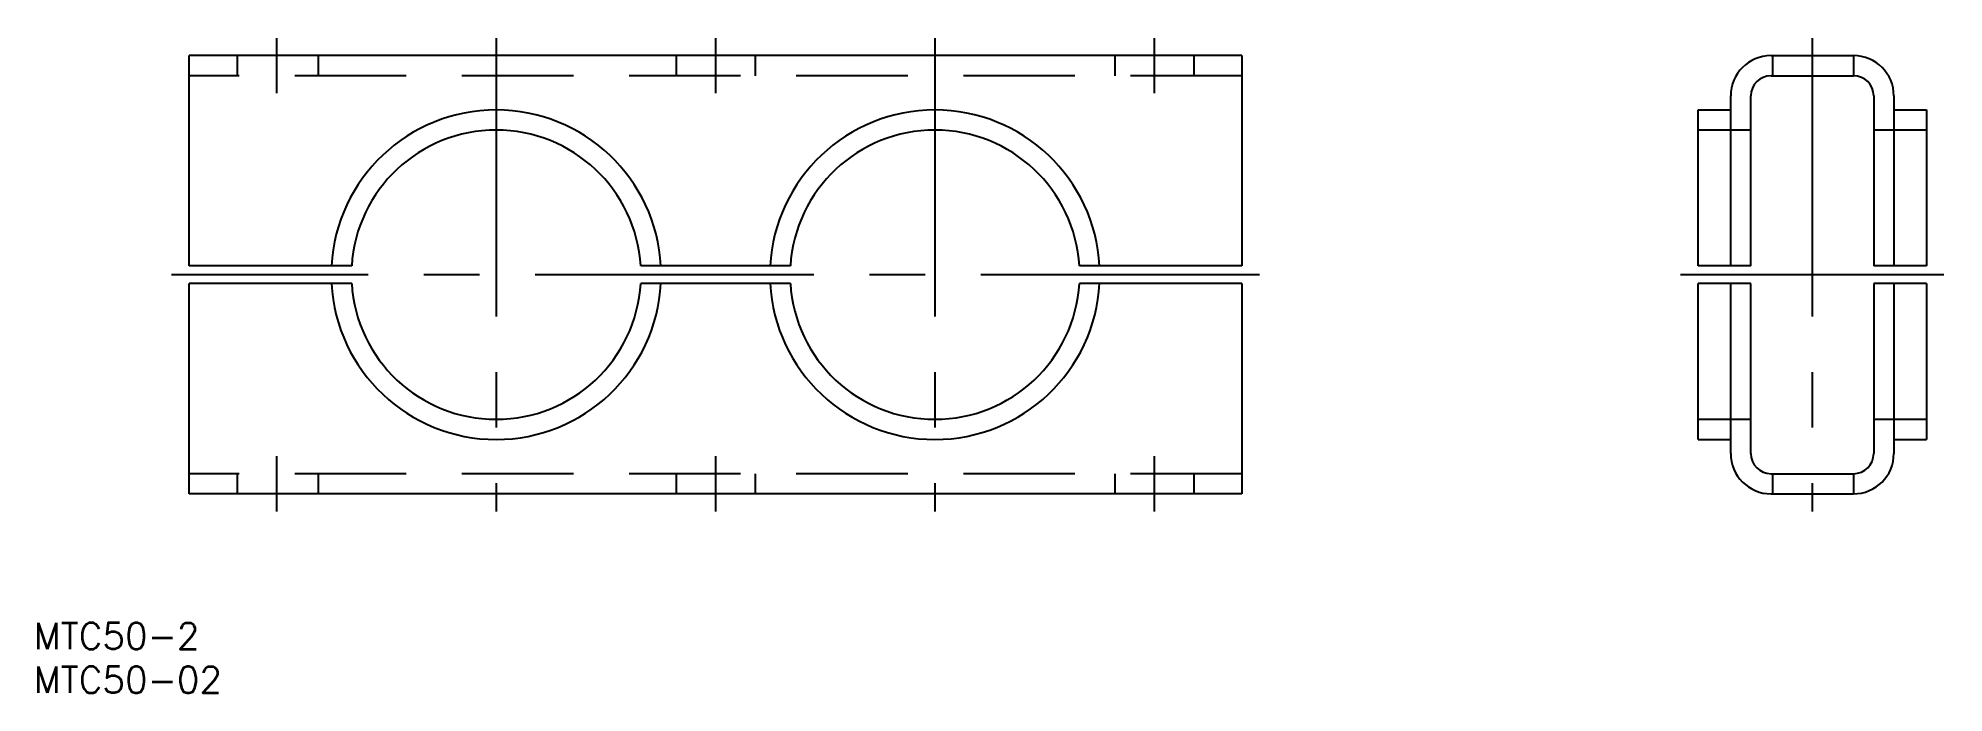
# Model space of a CAD drawing. Extents: x -52 to 165, y -48 to 27.
import ezdxf

# ---------------------------------------------------------------- set-up
doc = ezdxf.new("R2010")
doc.units = 0
doc.linetypes.add('CENTER', pattern=[50.8, 31.75, -6.35, 6.35, -6.35])
doc.linetypes.add('DASHED', pattern=[19.05, 12.7, -6.35])
doc.layers.get('0').update_dxf_attribs({"linetype": 'CONTINUOUS'})
doc.layers.add('CENTER', color=1, linetype='CENTER')
doc.styles.get("Standard").update_dxf_attribs({"font": 'txt.shx', "height": 3, "bigfont": 'bigfont.shx'})

msp = doc.modelspace()

# ---------------------------------------------------------------- linework, layer by layer
at = {"color": 7, "linetype": 'CONTINUOUS'}
for p, q in [((85, 25), (-35, 25)), ((-35, 1), (-35, 25)), ((85, 25), (85, 1)), ((145.3, 25), (154.7, 25)), ((145.3, 22.7), (154.7, 22.7)), ((140.7, 1), (140.7, 20.4)), ((143, 1), (143, 20.4)), ((157, 20.4), (157, 1)), ((159.3, 20.4), (159.3, 1)), ((137, 1), (137, 18.8)), ((137, 18.8), (140.7, 18.8)), ((159.3, 18.8), (163, 18.8)), ((163, 18.8), (163, 1)), ((-16.47, 1), (-35, 1)), ((33.53, 1), (16.47, 1)), ((85, 1), (66.47, 1)), ((143, 1), (137, 1)), ((163, 1), (157, 1)), ((-16.47, -1), (-35, -1)), ((-35, -25), (-35, -1)), ((33.53, -1), (16.47, -1)), ((85, -1), (66.47, -1)), ((85, -1), (85, -25)), ((137, -18.8), (137, -1)), ((143, -1), (137, -1)), ((140.7, -20.4), (140.7, -1)), ((143, -20.4), (143, -1)), ((163, -1), (157, -1)), ((157, -1), (157, -20.4)), ((159.3, -1), (159.3, -20.4)), ((163, -1), (163, -18.8)), ((137, -18.8), (140.7, -18.8)), ((159.3, -18.8), (163, -18.8)), ((145.3, -22.7), (154.7, -22.7)), ((85, -25), (-35, -25)), ((145.3, -25), (154.7, -25))]:
    msp.add_line(p, q, dxfattribs=at)
at = {"color": 3, "linetype": 'DASHED'}
for p, q in [((-29.5, 22.7), (-29.5, 25)), ((-20.25, 22.7), (-20.25, 25)), ((20.5, 25), (20.5, 22.7)), ((29.5, 25), (29.5, 22.7)), ((70.5, 25), (70.5, 22.7)), ((79.5, 25), (79.5, 22.7)), ((145.5, 22.7), (145.5, 25)), ((154.75, 22.7), (154.75, 25)), ((85, 22.7), (-35, 22.7)), ((143, 16.5), (137, 16.5)), ((163, 16.5), (157, 16.5)), ((137, -16.5), (143, -16.5)), ((157, -16.5), (163, -16.5)), ((85, -22.7), (-35, -22.7)), ((-29.5, -25), (-29.5, -22.7)), ((-20.25, -25), (-20.25, -22.7)), ((20.5, -22.7), (20.5, -25)), ((29.5, -22.7), (29.5, -25)), ((70.5, -22.7), (70.5, -25)), ((79.5, -22.7), (79.5, -25)), ((145.5, -25), (145.5, -22.7)), ((154.75, -25), (154.75, -22.7))]:
    msp.add_line(p, q, dxfattribs=at)
at = {"color": 7, "linetype": 'CONTINUOUS'}
for centre, radius, start, end in [((145.3, 20.4), 4.6, 90, 180), ((154.7, 20.4), 4.6, 0, 90), ((145.3, 20.4), 2.3, 90, 180), ((154.7, 20.4), 2.3, 0, 90), ((0, 0), 18.8, 3.0491, 176.9509), ((50, 0), 18.8, 3.0491, 176.9509), ((0, 0), 16.5, 3.4746, 176.5254), ((50, 0), 16.5, 3.4746, 176.5254), ((0, 0), 18.8, 183.0491, 356.9509), ((0, 0), 16.5, 183.4746, 356.5254), ((50, 0), 18.8, 183.0491, 356.9509), ((50, 0), 16.5, 183.4746, 356.5254), ((145.3, -20.4), 4.6, 180, 270), ((145.3, -20.4), 2.3, 180, 270), ((154.7, -20.4), 4.6, 270, 360), ((154.7, -20.4), 2.3, 270, 360)]:
    msp.add_arc(centre, radius, start, end, dxfattribs=at)
at = {"layer": 'CENTER', "color": 1, "linetype": 'CENTER'}
for p, q in [((-25, 20.7), (-25, 27)), ((0, 27), (0, -27)), ((25, 27), (25, 20.7)), ((50, 27), (50, -27)), ((75, 27), (75, 20.7)), ((150, 27), (150, -27)), ((87, 0), (-37, 0)), ((165, 0), (135, 0)), ((-25, -27), (-25, -20.7)), ((25, -20.7), (25, -27)), ((75, -20.7), (75, -27))]:
    msp.add_line(p, q, dxfattribs=at)

# ---------------------------------------------------------------- texts
at = {"color": 7, "linetype": 'CONTINUOUS'}
for s, p in [('MTC50-2', (-52.72, -42.72)), ('MTC50-02', (-52.72, -47.72))]:
    msp.add_text(s, height=3, dxfattribs=at).set_placement(p)

doc.saveas('drawing.dxf')
